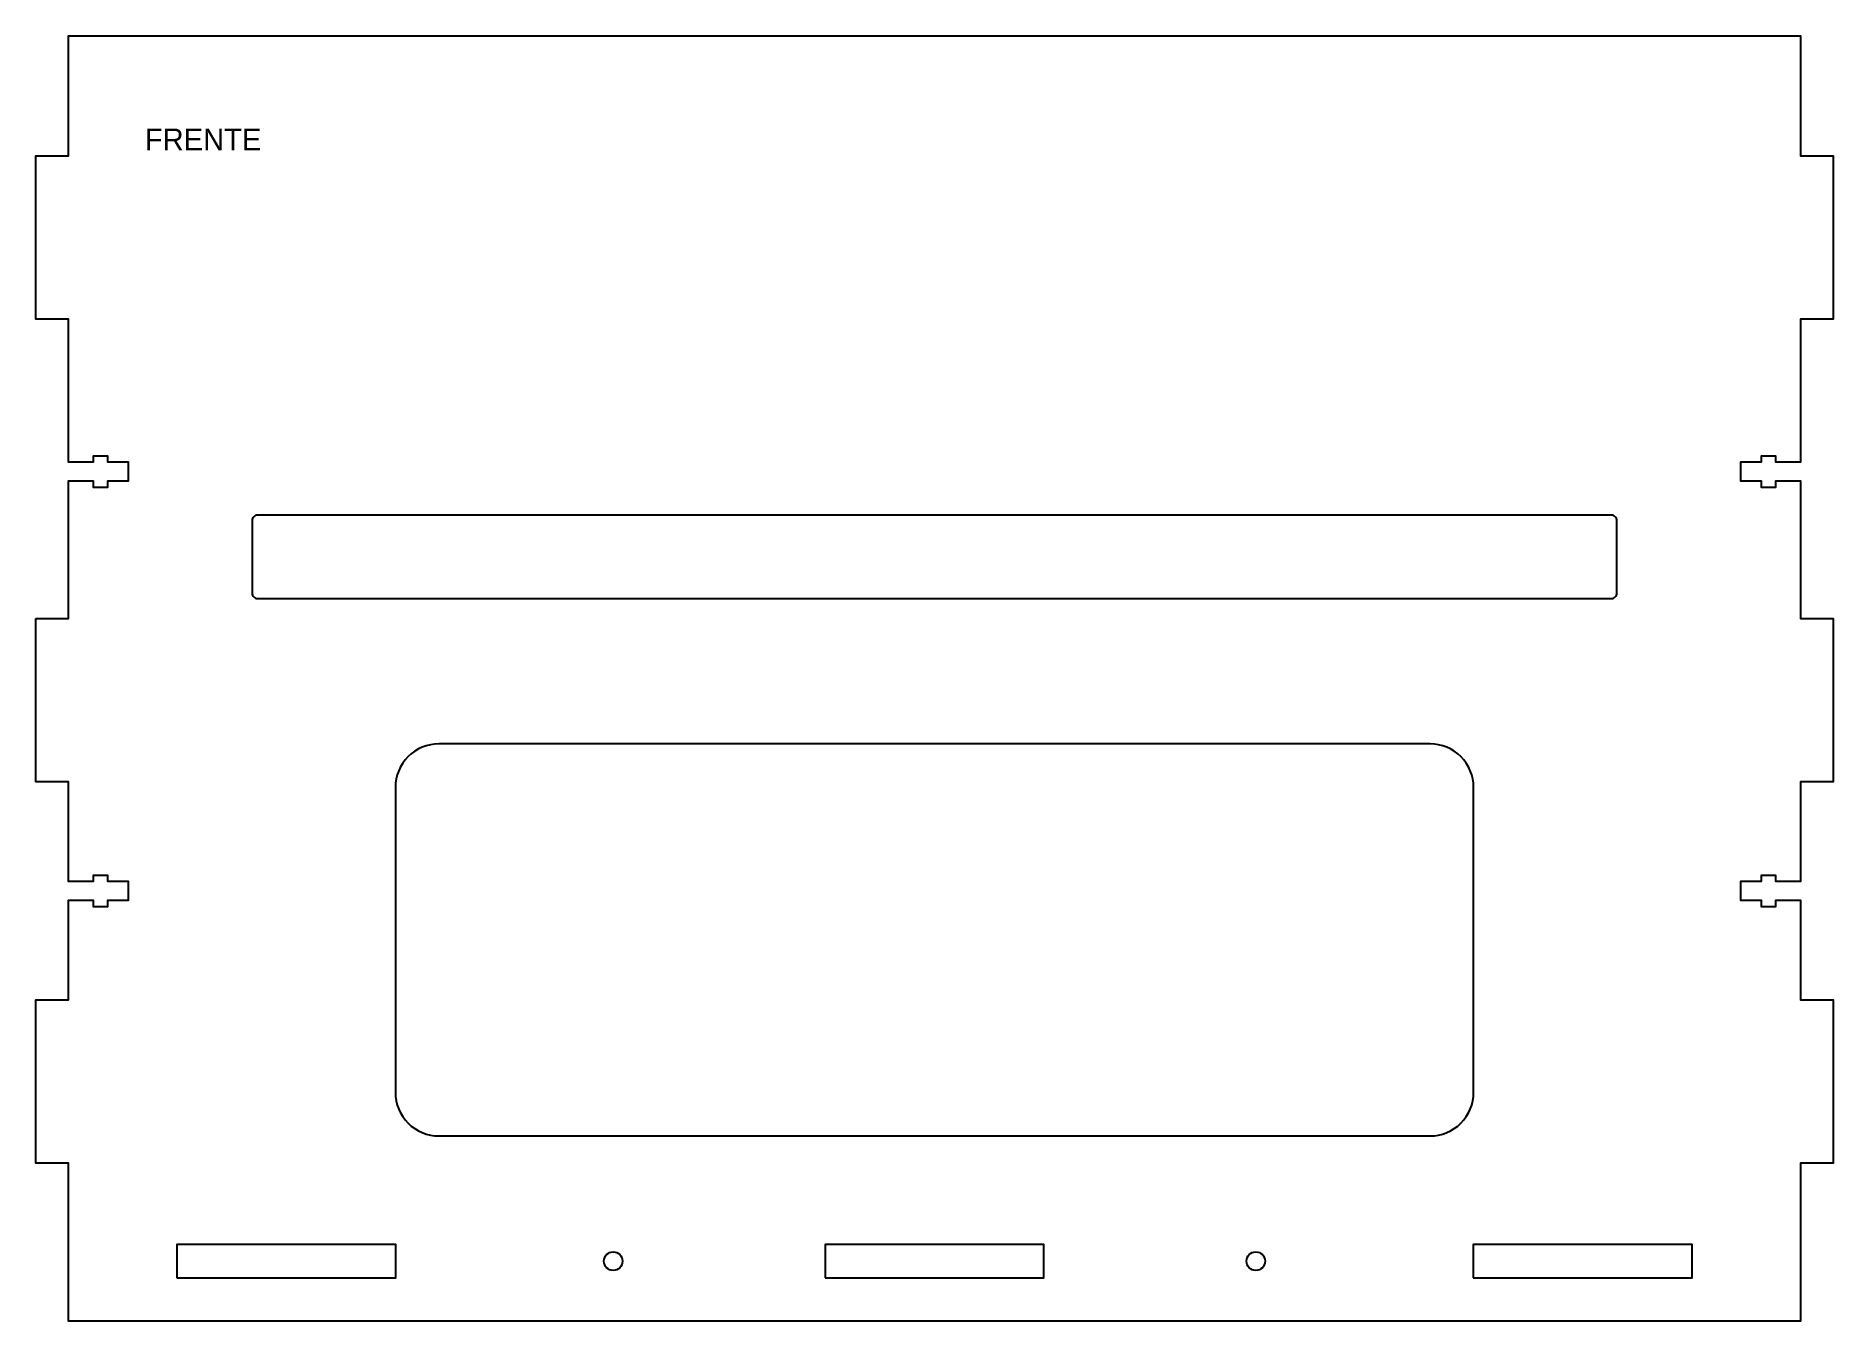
# Model space of a CAD drawing. Header units: millimetres. Extents: x 0 to 330, y 0 to 236.
import ezdxf

# ---------------------------------------------------------------- set-up
doc = ezdxf.new("R2010")
doc.units = ezdxf.units.MM
doc.layers.add('CORTE', color=1, linetype='CONTINUOUS')
doc.layers.add('GRAVAR', color=5, linetype='CONTINUOUS')

msp = doc.modelspace()

# ---------------------------------------------------------------- linework, layer by layer
at = {"layer": 'CORTE'}
for points in [[(0, 129), (6, 129), (6, 154.3), (10.5, 154.3), (10.5, 153.15), (13.2, 153.15), (13.2, 154.3), (17, 154.3), (17, 157.7), (13.2, 157.7), (13.2, 158.85), (10.5, 158.85), (10.5, 157.7), (6, 157.7), (6, 184), (0, 184), (0, 214), (6, 214), (6, 236), (324, 236), (324, 214), (330, 214), (330, 184), (324, 184), (324, 157.7), (319.5, 157.7), (319.5, 158.85), (316.8, 158.85), (316.8, 157.7), (313, 157.7), (313, 154.3), (316.8, 154.3), (316.8, 153.15), (319.5, 153.15), (319.5, 154.3), (324, 154.3), (324, 129), (330, 129), (330, 99), (324, 99), (324, 80.7), (319.5, 80.7), (319.5, 81.85), (316.8, 81.85), (316.8, 80.7), (313, 80.7), (313, 77.3), (316.8, 77.3), (316.8, 76.15), (319.5, 76.15), (319.5, 77.3), (324, 77.3), (324, 59), (330, 59), (330, 29), (324, 29), (324, 0), (6, 0), (6, 29), (0, 29), (0, 59), (6, 59), (6, 77.3), (10.5, 77.3), (10.5, 76.15), (13.2, 76.15), (13.2, 77.3), (17, 77.3), (17, 80.7), (13.2, 80.7), (13.2, 81.85), (10.5, 81.85), (10.5, 80.7), (6, 80.7), (6, 99), (0, 99)], [(25.9, 7.925), (66.1, 7.925), (66.1, 14.075), (25.9, 14.075)], [(144.9, 7.925), (185.1, 7.925), (185.1, 14.075), (144.9, 14.075)], [(263.9, 7.925), (304.1, 7.925), (304.1, 14.075), (263.9, 14.075)]]:
    msp.add_lwpolyline(points, close=True, dxfattribs=at)
for points in [[(290.3, 147, 0.414214), (289.3, 148), (40.7, 148, 0.414214), (39.7, 147), (39.7, 133.7, 0.414214), (40.7, 132.7), (289.3, 132.7, 0.414214), (290.3, 133.7)], [(264, 98, 0.414214), (256, 106), (74, 106, 0.414214), (66, 98), (66, 42, 0.414214), (74, 34), (256, 34, 0.414214), (264, 42)]]:
    msp.add_lwpolyline(points, format="xyb", close=True, dxfattribs=at)
for centre in [(106, 11), (224, 11)]:
    msp.add_circle(centre, 1.7, dxfattribs=at)

# ---------------------------------------------------------------- texts
at = {"layer": 'GRAVAR'}
msp.add_text('FRENTE', height=4, dxfattribs=at).set_placement((20, 215))

doc.saveas('drawing.dxf')
